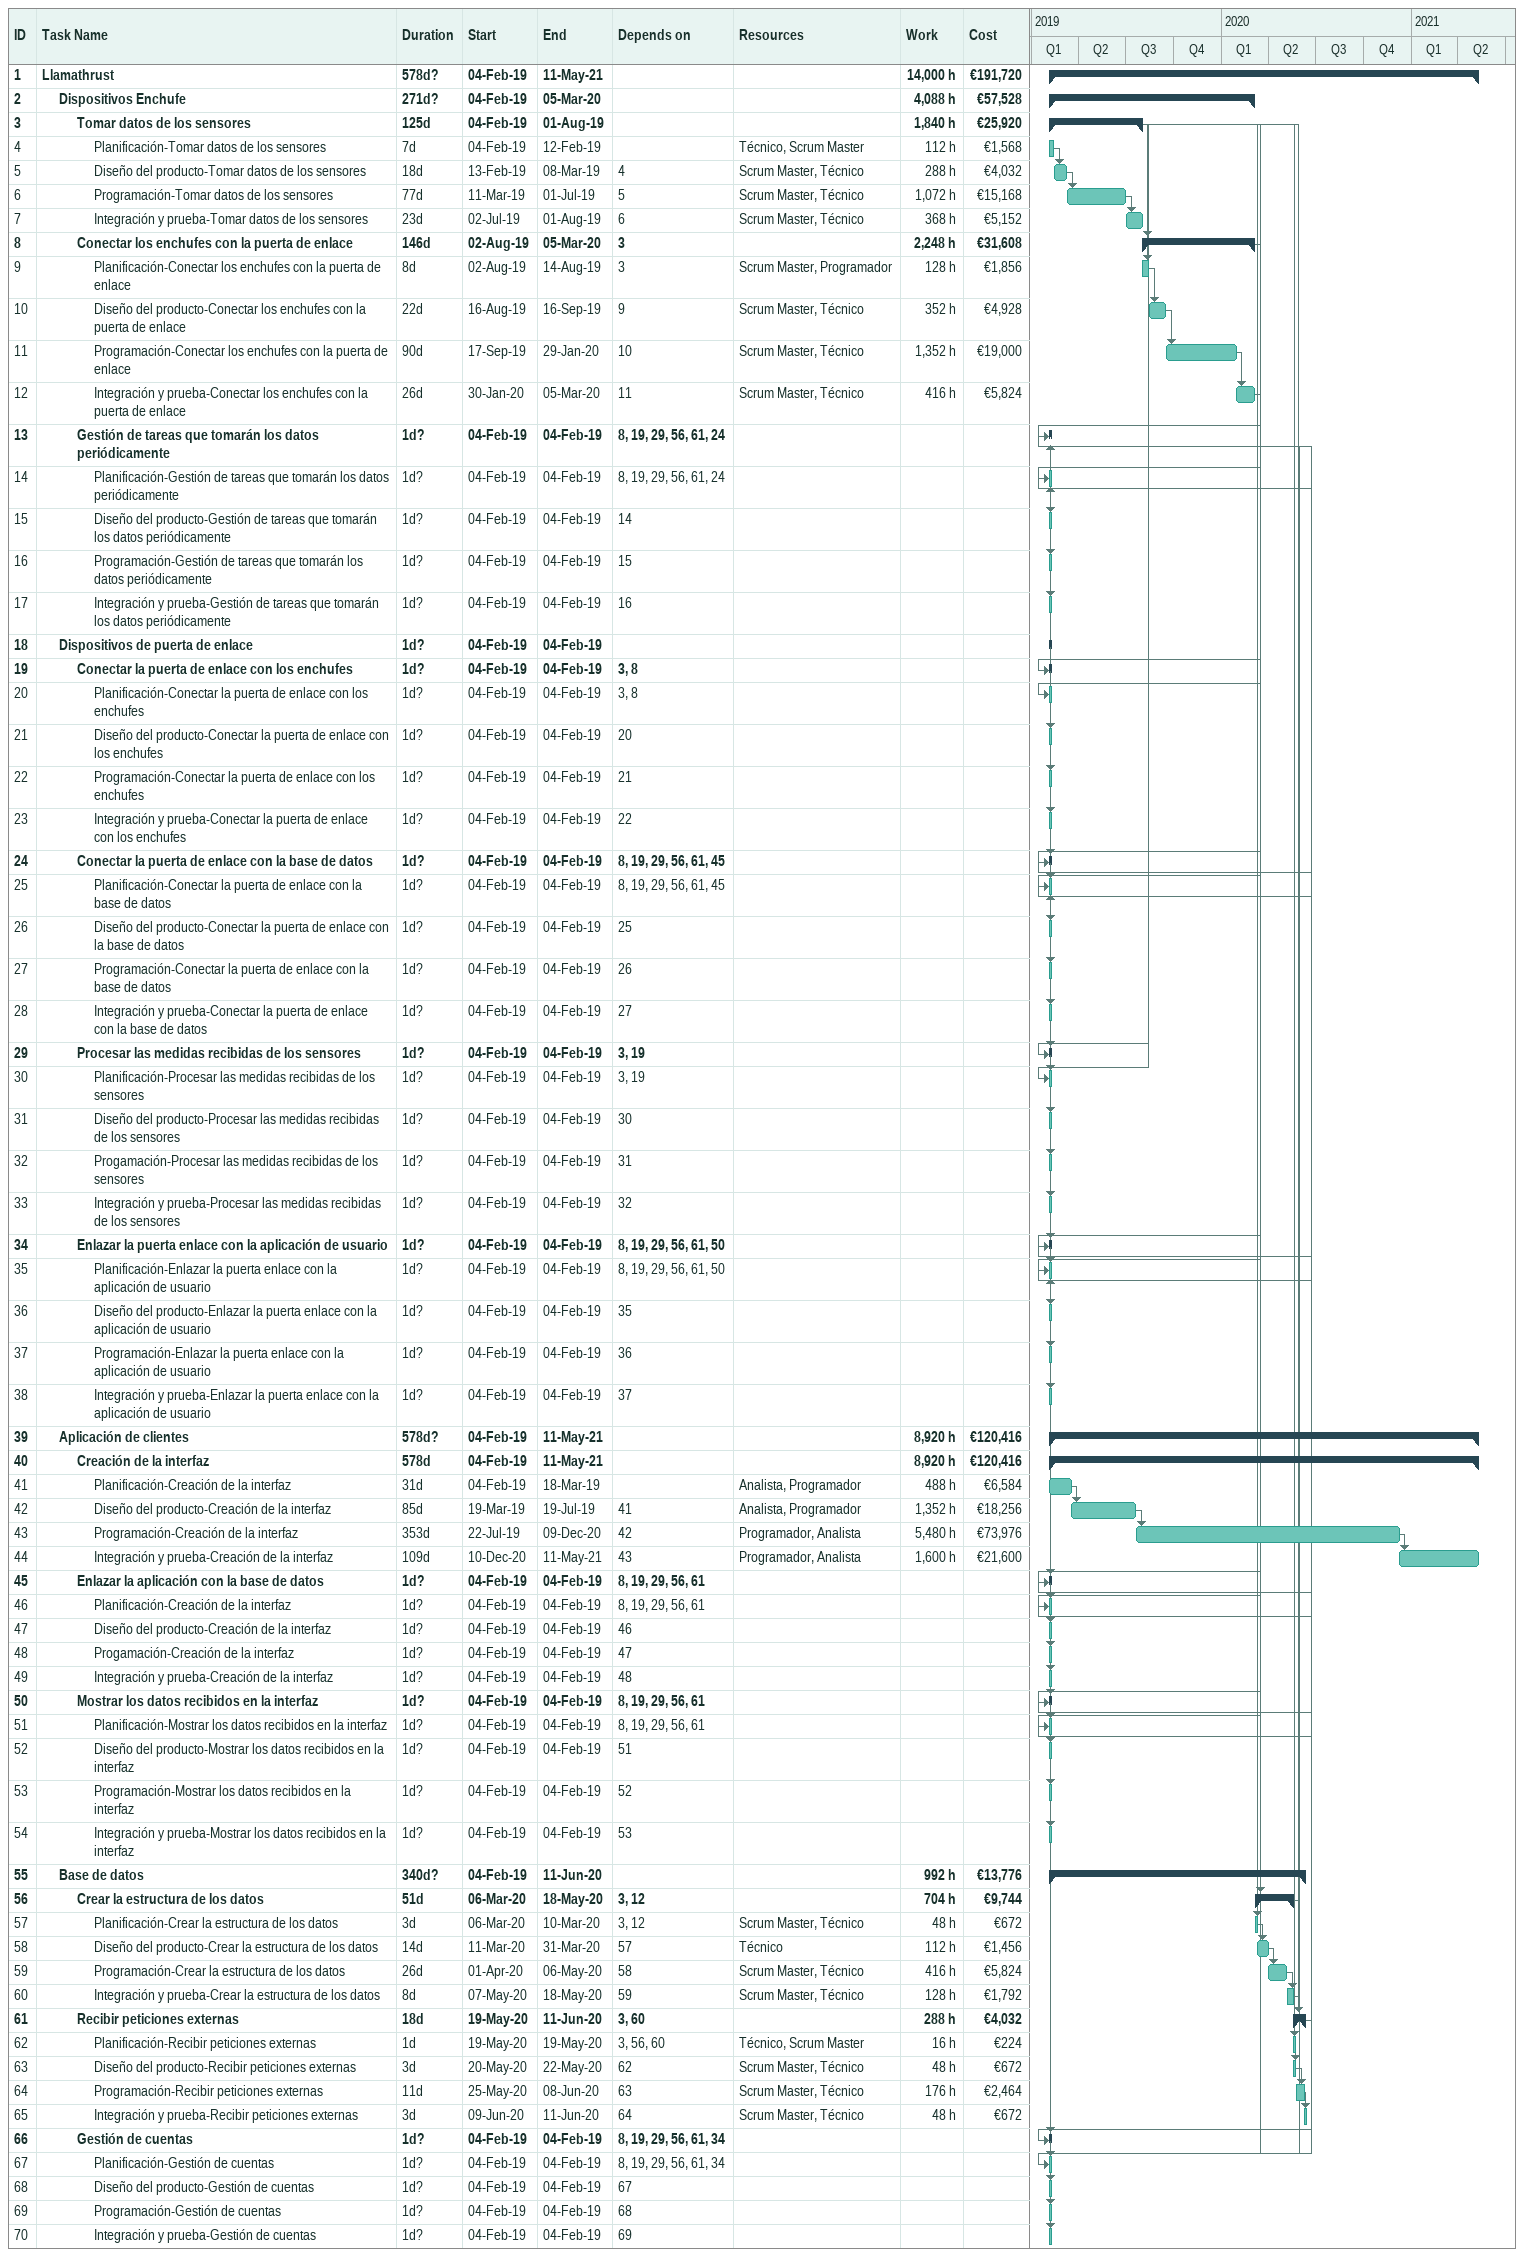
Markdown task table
| ID | Level | Task | Duration | Start | Finish | Predecessors | Resources | Work (h) | Cost (€) |
|---|---|---|---|---|---|---|---|---|---|
| 1 | 1 | **Llamathrust** | 578d? | 2019-02-04 | 2021-05-11 |  |  | 14000 | 191720 |
| 2 | 2 | **Dispositivos Enchufe** | 271d? | 2019-02-04 | 2020-03-05 |  |  | 4088 | 57528 |
| 3 | 3 | **Tomar datos de los sensores** | 125d | 2019-02-04 | 2019-08-01 |  |  | 1840 | 25920 |
| 4 | 4 | Planificación-Tomar datos de los sensores | 7d | 2019-02-04 | 2019-02-12 |  | Técnico, Scrum Master | 112 | 1568 |
| 5 | 4 | Diseño del producto-Tomar datos de los sensores | 18d | 2019-02-13 | 2019-03-08 | 4 | Scrum Master, Técnico | 288 | 4032 |
| 6 | 4 | Programación-Tomar datos de los sensores | 77d | 2019-03-11 | 2019-07-01 | 5 | Scrum Master, Técnico | 1072 | 15168 |
| 7 | 4 | Integración y prueba-Tomar datos de los sensores | 23d | 2019-07-02 | 2019-08-01 | 6 | Scrum Master, Técnico | 368 | 5152 |
| 8 | 3 | **Conectar los enchufes con la puerta de enlace** | 146d | 2019-08-02 | 2020-03-05 | 3 |  | 2248 | 31608 |
| 9 | 4 | Planificación-Conectar los enchufes con la puerta de enlace | 8d | 2019-08-02 | 2019-08-14 | 3 | Scrum Master, Programador | 128 | 1856 |
| 10 | 4 | Diseño del producto-Conectar los enchufes con la puerta de enlace | 22d | 2019-08-16 | 2019-09-16 | 9 | Scrum Master, Técnico | 352 | 4928 |
| 11 | 4 | Programación-Conectar los enchufes con la puerta de enlace | 90d | 2019-09-17 | 2020-01-29 | 10 | Scrum Master, Técnico | 1352 | 19000 |
| 12 | 4 | Integración y prueba-Conectar los enchufes con la puerta de enlace | 26d | 2020-01-30 | 2020-03-05 | 11 | Scrum Master, Técnico | 416 | 5824 |
| 13 | 3 | **Gestión de tareas que tomarán los datos periódicamente** | 1d? | 2019-02-04 | 2019-02-04 | 8, 19, 29, 56, 61, 24 |  |  |  |
| 14 | 4 | Planificación-Gestión de tareas que tomarán los datos periódicamente | 1d? | 2019-02-04 | 2019-02-04 | 8, 19, 29, 56, 61, 24 |  |  |  |
| 15 | 4 | Diseño del producto-Gestión de tareas que tomarán los datos periódicamente | 1d? | 2019-02-04 | 2019-02-04 | 14 |  |  |  |
| 16 | 4 | Programación-Gestión de tareas que tomarán los datos periódicamente | 1d? | 2019-02-04 | 2019-02-04 | 15 |  |  |  |
| 17 | 4 | Integración y prueba-Gestión de tareas que tomarán los datos periódicamente | 1d? | 2019-02-04 | 2019-02-04 | 16 |  |  |  |
| 18 | 2 | **Dispositivos de puerta de enlace** | 1d? | 2019-02-04 | 2019-02-04 |  |  |  |  |
| 19 | 3 | **Conectar la puerta de enlace con los enchufes** | 1d? | 2019-02-04 | 2019-02-04 | 3, 8 |  |  |  |
| 20 | 4 | Planificación-Conectar la puerta de enlace con los enchufes | 1d? | 2019-02-04 | 2019-02-04 | 3, 8 |  |  |  |
| 21 | 4 | Diseño del producto-Conectar la puerta de enlace con los enchufes | 1d? | 2019-02-04 | 2019-02-04 | 20 |  |  |  |
| 22 | 4 | Programación-Conectar la puerta de enlace con los enchufes | 1d? | 2019-02-04 | 2019-02-04 | 21 |  |  |  |
| 23 | 4 | Integración y prueba-Conectar la puerta de enlace con los enchufes | 1d? | 2019-02-04 | 2019-02-04 | 22 |  |  |  |
| 24 | 3 | **Conectar la puerta de enlace con la base de datos** | 1d? | 2019-02-04 | 2019-02-04 | 8, 19, 29, 56, 61, 45 |  |  |  |
| 25 | 4 | Planificación-Conectar la puerta de enlace con la base de datos | 1d? | 2019-02-04 | 2019-02-04 | 8, 19, 29, 56, 61, 45 |  |  |  |
| 26 | 4 | Diseño del producto-Conectar la puerta de enlace con la base de datos | 1d? | 2019-02-04 | 2019-02-04 | 25 |  |  |  |
| 27 | 4 | Programación-Conectar la puerta de enlace con la base de datos | 1d? | 2019-02-04 | 2019-02-04 | 26 |  |  |  |
| 28 | 4 | Integración y prueba-Conectar la puerta de enlace con la base de datos | 1d? | 2019-02-04 | 2019-02-04 | 27 |  |  |  |
| 29 | 3 | **Procesar las medidas recibidas de los sensores** | 1d? | 2019-02-04 | 2019-02-04 | 3, 19 |  |  |  |
| 30 | 4 | Planificación-Procesar las medidas recibidas de los sensores | 1d? | 2019-02-04 | 2019-02-04 | 3, 19 |  |  |  |
| 31 | 4 | Diseño del producto-Procesar las medidas recibidas de los sensores | 1d? | 2019-02-04 | 2019-02-04 | 30 |  |  |  |
| 32 | 4 | Progamación-Procesar las medidas recibidas de los sensores | 1d? | 2019-02-04 | 2019-02-04 | 31 |  |  |  |
| 33 | 4 | Integración y prueba-Procesar las medidas recibidas de los sensores | 1d? | 2019-02-04 | 2019-02-04 | 32 |  |  |  |
| 34 | 3 | **Enlazar la puerta enlace con la aplicación de usuario** | 1d? | 2019-02-04 | 2019-02-04 | 8, 19, 29, 56, 61, 50 |  |  |  |
| 35 | 4 | Planificación-Enlazar la puerta enlace con la aplicación de usuario | 1d? | 2019-02-04 | 2019-02-04 | 8, 19, 29, 56, 61, 50 |  |  |  |
| 36 | 4 | Diseño del producto-Enlazar la puerta enlace con la aplicación de usuario | 1d? | 2019-02-04 | 2019-02-04 | 35 |  |  |  |
| 37 | 4 | Programación-Enlazar la puerta enlace con la aplicación de usuario | 1d? | 2019-02-04 | 2019-02-04 | 36 |  |  |  |
| 38 | 4 | Integración y prueba-Enlazar la puerta enlace con la aplicación de usuario | 1d? | 2019-02-04 | 2019-02-04 | 37 |  |  |  |
| 39 | 2 | **Aplicación de clientes** | 578d? | 2019-02-04 | 2021-05-11 |  |  | 8920 | 120416 |
| 40 | 3 | **Creación de la interfaz** | 578d | 2019-02-04 | 2021-05-11 |  |  | 8920 | 120416 |
| 41 | 4 | Planificación-Creación de la interfaz | 31d | 2019-02-04 | 2019-03-18 |  | Analista, Programador | 488 | 6584 |
| 42 | 4 | Diseño del producto-Creación de la interfaz | 85d | 2019-03-19 | 2019-07-19 | 41 | Analista, Programador | 1352 | 18256 |
| 43 | 4 | Programación-Creación de la interfaz | 353d | 2019-07-22 | 2020-12-09 | 42 | Programador, Analista | 5480 | 73976 |
| 44 | 4 | Integración y prueba-Creación de la interfaz | 109d | 2020-12-10 | 2021-05-11 | 43 | Programador, Analista | 1600 | 21600 |
| 45 | 3 | **Enlazar la aplicación con la base de datos** | 1d? | 2019-02-04 | 2019-02-04 | 8, 19, 29, 56, 61 |  |  |  |
| 46 | 4 | Planificación-Creación de la interfaz | 1d? | 2019-02-04 | 2019-02-04 | 8, 19, 29, 56, 61 |  |  |  |
| 47 | 4 | Diseño del producto-Creación de la interfaz | 1d? | 2019-02-04 | 2019-02-04 | 46 |  |  |  |
| 48 | 4 | Progamación-Creación de la interfaz | 1d? | 2019-02-04 | 2019-02-04 | 47 |  |  |  |
| 49 | 4 | Integración y prueba-Creación de la interfaz | 1d? | 2019-02-04 | 2019-02-04 | 48 |  |  |  |
| 50 | 3 | **Mostrar los datos recibidos en la interfaz** | 1d? | 2019-02-04 | 2019-02-04 | 8, 19, 29, 56, 61 |  |  |  |
| 51 | 4 | Planificación-Mostrar los datos recibidos en la interfaz | 1d? | 2019-02-04 | 2019-02-04 | 8, 19, 29, 56, 61 |  |  |  |
| 52 | 4 | Diseño del producto-Mostrar los datos recibidos en la interfaz | 1d? | 2019-02-04 | 2019-02-04 | 51 |  |  |  |
| 53 | 4 | Programación-Mostrar los datos recibidos en la interfaz | 1d? | 2019-02-04 | 2019-02-04 | 52 |  |  |  |
| 54 | 4 | Integración y prueba-Mostrar los datos recibidos en la interfaz | 1d? | 2019-02-04 | 2019-02-04 | 53 |  |  |  |
| 55 | 2 | **Base de datos** | 340d? | 2019-02-04 | 2020-06-11 |  |  | 992 | 13776 |
| 56 | 3 | **Crear la estructura de los datos** | 51d | 2020-03-06 | 2020-05-18 | 3, 12 |  | 704 | 9744 |
| 57 | 4 | Planificación-Crear la estructura de los datos | 3d | 2020-03-06 | 2020-03-10 | 3, 12 | Scrum Master, Técnico | 48 | 672 |
| 58 | 4 | Diseño del producto-Crear la estructura de los datos | 14d | 2020-03-11 | 2020-03-31 | 57 | Técnico | 112 | 1456 |
| 59 | 4 | Programación-Crear la estructura de los datos | 26d | 2020-04-01 | 2020-05-06 | 58 | Scrum Master, Técnico | 416 | 5824 |
| 60 | 4 | Integración y prueba-Crear la estructura de los datos | 8d | 2020-05-07 | 2020-05-18 | 59 | Scrum Master, Técnico | 128 | 1792 |
| 61 | 3 | **Recibir peticiones externas** | 18d | 2020-05-19 | 2020-06-11 | 3, 60 |  | 288 | 4032 |
| 62 | 4 | Planificación-Recibir peticiones externas | 1d | 2020-05-19 | 2020-05-19 | 3, 56, 60 | Técnico, Scrum Master | 16 | 224 |
| 63 | 4 | Diseño del producto-Recibir peticiones externas | 3d | 2020-05-20 | 2020-05-22 | 62 | Scrum Master, Técnico | 48 | 672 |
| 64 | 4 | Programación-Recibir peticiones externas | 11d | 2020-05-25 | 2020-06-08 | 63 | Scrum Master, Técnico | 176 | 2464 |
| 65 | 4 | Integración y prueba-Recibir peticiones externas | 3d | 2020-06-09 | 2020-06-11 | 64 | Scrum Master, Técnico | 48 | 672 |
| 66 | 3 | **Gestión de cuentas** | 1d? | 2019-02-04 | 2019-02-04 | 8, 19, 29, 56, 61, 34 |  |  |  |
| 67 | 4 | Planificación-Gestión de cuentas | 1d? | 2019-02-04 | 2019-02-04 | 8, 19, 29, 56, 61, 34 |  |  |  |
| 68 | 4 | Diseño del producto-Gestión de cuentas | 1d? | 2019-02-04 | 2019-02-04 | 67 |  |  |  |
| 69 | 4 | Programación-Gestión de cuentas | 1d? | 2019-02-04 | 2019-02-04 | 68 |  |  |  |
| 70 | 4 | Integración y prueba-Gestión de cuentas | 1d? | 2019-02-04 | 2019-02-04 | 69 |  |  |  |
